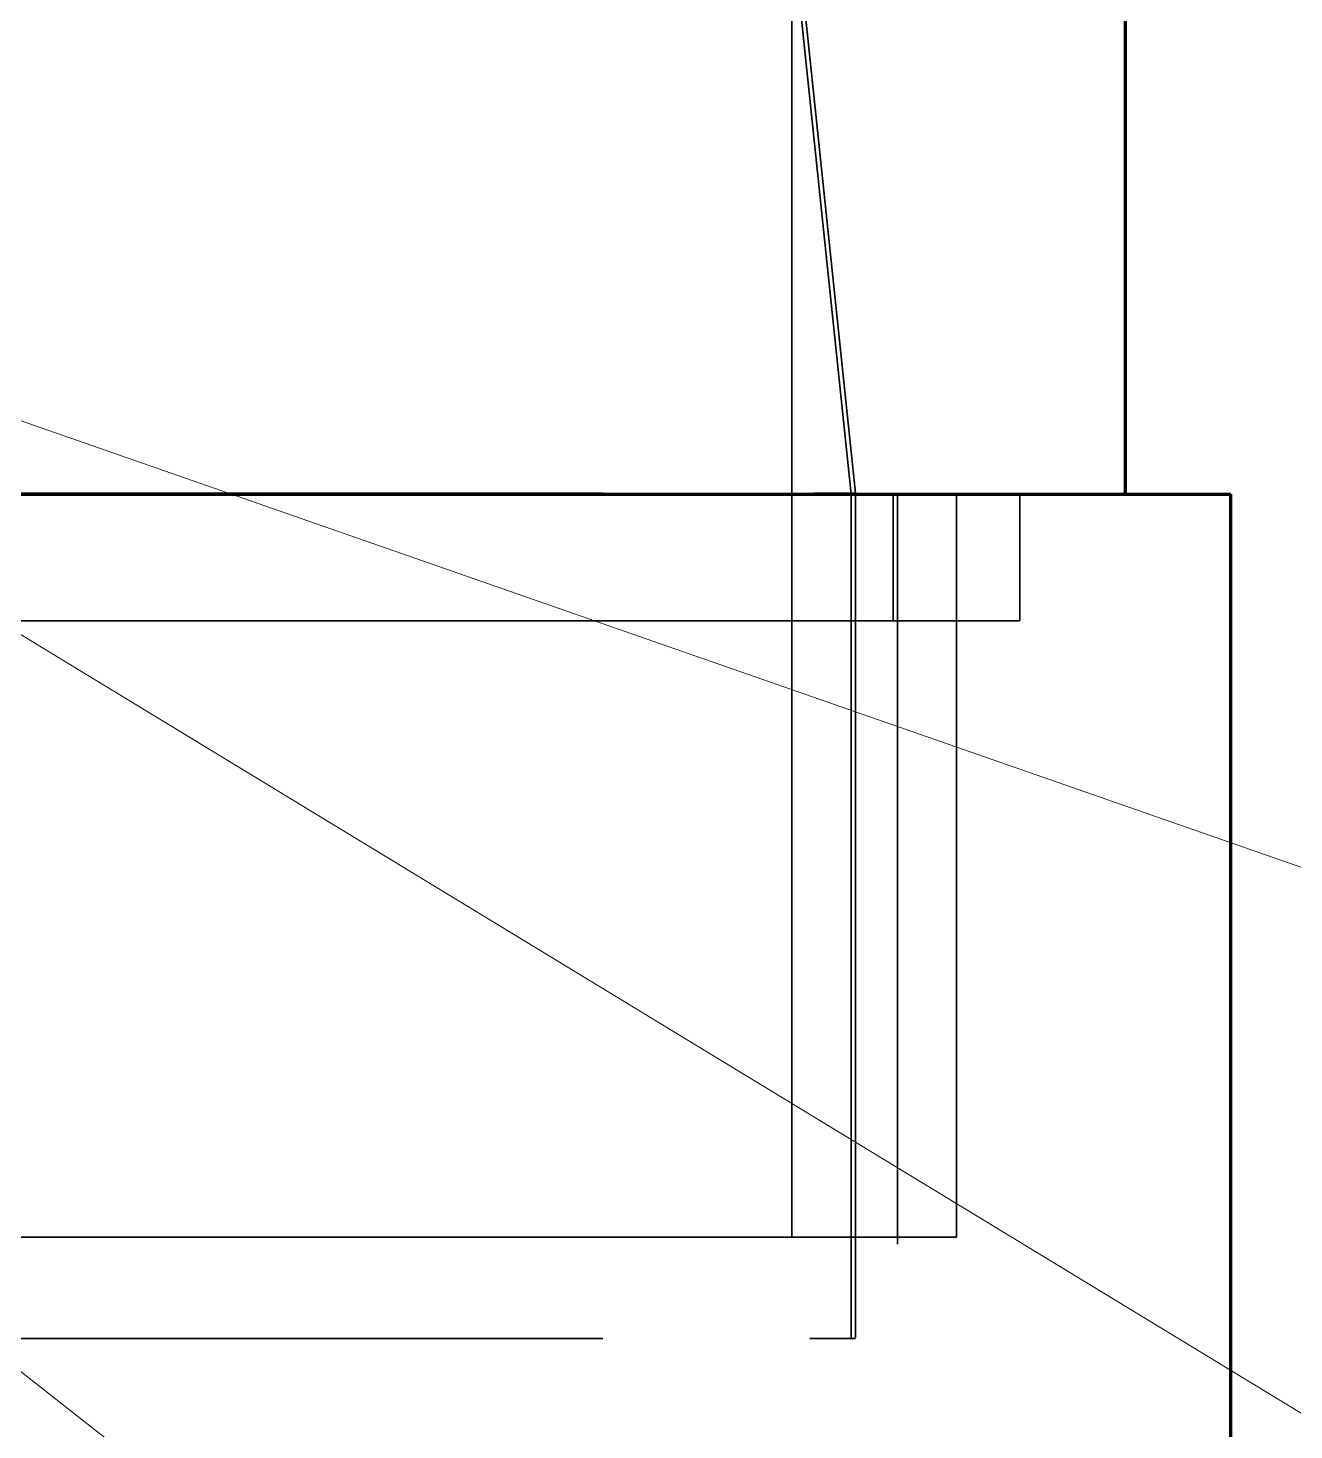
# Model space of a CAD drawing. Header units: millimetres. Extents: x 0 to 2382, y 0 to 420.
# Drawn here: x 1005.69 to 1011.69, y 339.61 to 346.25 of the extents above; entities that cross this region are included whole.
import ezdxf

# ---------------------------------------------------------------- set-up
doc = ezdxf.new("R2010")
doc.units = ezdxf.units.MM
doc.linetypes.add('IRAM-E-TRAZOS', pattern=[5, 4, -1])
for name, color, linetype, lineweight in [('01-VISIBLE', 7, 'CONTINUOUS', 70), ('02-OCULTA', 4, 'IRAM-E-TRAZOS', 35), ('08-FINA', 5, 'CONTINUOUS', 18)]:
    doc.layers.add(name, color=color, linetype=linetype, lineweight=lineweight)

msp = doc.modelspace()

# ---------------------------------------------------------------- linework, layer by layer
at = {"layer": '01-VISIBLE'}
for points in [[(1010.8917, 344.0426), (1010.8917, 346.4426)], [(1005.6365, 344.0426), (1005.7375, 344.0426), (1005.8384, 344.0426), (1005.9394, 344.0426), (1006.0404, 344.0426), (1006.1413, 344.0426), (1006.2423, 344.0426), (1006.3433, 344.0426), (1006.4442, 344.0426), (1006.5452, 344.0426), (1006.6462, 344.0426), (1006.7472, 344.0426), (1006.8481, 344.0426), (1006.9491, 344.0426), (1007.0501, 344.0426), (1007.151, 344.0426), (1007.252, 344.0426), (1007.353, 344.0426), (1007.4539, 344.0426), (1007.5549, 344.0426), (1007.6559, 344.0426), (1007.7568, 344.0426), (1007.8578, 344.0426), (1007.9588, 344.0426), (1008.0597, 344.0426), (1008.1607, 344.0426), (1008.2617, 344.0426), (1008.3626, 344.0426), (1008.4636, 344.0426), (1008.5646, 344.0426), (1008.6655, 344.0426), (1008.7665, 344.0426), (1008.8675, 344.0426), (1008.9684, 344.0426), (1009.0694, 344.0426), (1009.1704, 344.0426), (1009.2713, 344.0426), (1009.3723, 344.0426), (1009.4733, 344.0426), (1009.5742, 344.0426), (1009.6752, 344.0426), (1009.7762, 344.0426), (1009.8772, 344.0426), (1009.9781, 344.0426), (1010.0791, 344.0426), (1010.1801, 344.0426), (1010.281, 344.0426), (1010.382, 344.0426), (1010.483, 344.0426), (1010.5839, 344.0426), (1010.6849, 344.0426), (1010.7859, 344.0426), (1010.8868, 344.0426), (1010.9878, 344.0426), (1011.0888, 344.0426), (1011.1897, 344.0426), (1011.2907, 344.0426), (1011.3917, 344.0426)], [(1011.3917, 336.6426), (1011.3917, 344.0426)]]:
    msp.add_lwpolyline(points, dxfattribs=at)
at = {"layer": '02-OCULTA'}
for points in [[(1009.3117, 344.0426), (1009.3117, 346.4426)], [(1009.5927, 344.0426), (1009.3427, 346.4426)], [(1009.3632, 346.4426), (1009.6127, 344.0467)], [(1009.5927, 344.0426), (1004.3966, 344.0426)], [(1004.4166, 344.0467), (1009.6127, 344.0467)], [(1005.6, 344.0426), (1005.7003, 344.0426), (1005.8006, 344.0426), (1005.9008, 344.0426), (1006.0011, 344.0426), (1006.1014, 344.0426), (1006.2017, 344.0426), (1006.3019, 344.0426), (1006.4022, 344.0426), (1006.5025, 344.0426), (1006.6028, 344.0426), (1006.7031, 344.0426), (1006.8033, 344.0426), (1006.9036, 344.0426), (1007.0039, 344.0426), (1007.1042, 344.0426), (1007.2044, 344.0426), (1007.3047, 344.0426), (1007.405, 344.0426), (1007.5053, 344.0426), (1007.6056, 344.0426), (1007.7058, 344.0426), (1007.8061, 344.0426), (1007.9064, 344.0426), (1008.0067, 344.0426), (1008.1069, 344.0426), (1008.2072, 344.0426), (1008.3075, 344.0426), (1008.4078, 344.0426), (1008.5081, 344.0426), (1008.6083, 344.0426), (1008.7086, 344.0426), (1008.8089, 344.0426), (1008.9092, 344.0426), (1009.0094, 344.0426), (1009.1097, 344.0426), (1009.21, 344.0426), (1009.3103, 344.0426), (1009.4106, 344.0426), (1009.5108, 344.0426), (1009.6111, 344.0426), (1009.7114, 344.0426), (1009.8117, 344.0426)], [(1009.8117, 344.0426), (1009.7114, 344.0426), (1009.6111, 344.0426), (1009.5108, 344.0426), (1009.4106, 344.0426), (1009.3103, 344.0426), (1009.21, 344.0426), (1009.1097, 344.0426), (1009.0094, 344.0426), (1008.9092, 344.0426), (1008.8089, 344.0426), (1008.7086, 344.0426), (1008.6083, 344.0426), (1008.5081, 344.0426), (1008.4078, 344.0426), (1008.3075, 344.0426), (1008.2072, 344.0426), (1008.1069, 344.0426), (1008.0067, 344.0426), (1007.9064, 344.0426), (1007.8061, 344.0426), (1007.7058, 344.0426), (1007.6056, 344.0426), (1007.5053, 344.0426), (1007.405, 344.0426), (1007.3047, 344.0426), (1007.2044, 344.0426), (1007.1042, 344.0426), (1007.0039, 344.0426), (1006.9036, 344.0426), (1006.8033, 344.0426), (1006.7031, 344.0426), (1006.6028, 344.0426), (1006.5025, 344.0426), (1006.4022, 344.0426), (1006.3019, 344.0426), (1006.2017, 344.0426), (1006.1014, 344.0426), (1006.0011, 344.0426), (1005.9008, 344.0426), (1005.8006, 344.0426), (1005.7003, 344.0426), (1005.6, 344.0426)], [(1005.6006, 344.0426), (1005.7009, 344.0426), (1005.8012, 344.0426), (1005.9015, 344.0426), (1006.0018, 344.0426), (1006.1021, 344.0426), (1006.2024, 344.0426), (1006.3027, 344.0426), (1006.403, 344.0426), (1006.5033, 344.0426), (1006.6036, 344.0426), (1006.7039, 344.0426), (1006.8042, 344.0426), (1006.9045, 344.0426), (1007.0048, 344.0426), (1007.1051, 344.0426), (1007.2054, 344.0426), (1007.3057, 344.0426), (1007.406, 344.0426), (1007.5063, 344.0426), (1007.6066, 344.0426), (1007.7069, 344.0426), (1007.8072, 344.0426), (1007.9075, 344.0426), (1008.0078, 344.0426), (1008.1081, 344.0426), (1008.2084, 344.0426), (1008.3087, 344.0426), (1008.409, 344.0426), (1008.5093, 344.0426), (1008.6096, 344.0426), (1008.7099, 344.0426), (1008.8102, 344.0426), (1008.9105, 344.0426), (1009.0108, 344.0426), (1009.1111, 344.0426), (1009.2114, 344.0426), (1009.3117, 344.0426)], [(1009.3117, 344.0426), (1009.2114, 344.0426), (1009.1111, 344.0426), (1009.0108, 344.0426), (1008.9105, 344.0426), (1008.8102, 344.0426), (1008.7099, 344.0426), (1008.6096, 344.0426), (1008.5093, 344.0426), (1008.409, 344.0426), (1008.3087, 344.0426), (1008.2084, 344.0426), (1008.1081, 344.0426), (1008.0078, 344.0426), (1007.9075, 344.0426), (1007.8072, 344.0426), (1007.7069, 344.0426), (1007.6066, 344.0426), (1007.5063, 344.0426), (1007.406, 344.0426), (1007.3057, 344.0426), (1007.2054, 344.0426), (1007.1051, 344.0426), (1007.0048, 344.0426), (1006.9045, 344.0426), (1006.8042, 344.0426), (1006.7039, 344.0426), (1006.6036, 344.0426), (1006.5033, 344.0426), (1006.403, 344.0426), (1006.3027, 344.0426), (1006.2024, 344.0426), (1006.1021, 344.0426), (1006.0018, 344.0426), (1005.9015, 344.0426), (1005.8012, 344.0426), (1005.7009, 344.0426), (1005.6006, 344.0426)], [(1005.6006, 344.0426), (1005.7009, 344.0426), (1005.8012, 344.0426), (1005.9015, 344.0426), (1006.0018, 344.0426), (1006.1021, 344.0426), (1006.2024, 344.0426), (1006.3027, 344.0426), (1006.403, 344.0426), (1006.5033, 344.0426), (1006.6036, 344.0426), (1006.7039, 344.0426), (1006.8042, 344.0426), (1006.9045, 344.0426), (1007.0048, 344.0426), (1007.1051, 344.0426), (1007.2054, 344.0426), (1007.3057, 344.0426), (1007.406, 344.0426), (1007.5063, 344.0426), (1007.6066, 344.0426), (1007.7069, 344.0426), (1007.8072, 344.0426), (1007.9075, 344.0426), (1008.0078, 344.0426), (1008.1081, 344.0426), (1008.2084, 344.0426), (1008.3087, 344.0426), (1008.409, 344.0426), (1008.5093, 344.0426), (1008.6096, 344.0426), (1008.7099, 344.0426), (1008.8102, 344.0426), (1008.9105, 344.0426), (1009.0108, 344.0426), (1009.1111, 344.0426), (1009.2114, 344.0426), (1009.3117, 344.0426)], [(1009.3117, 344.0426), (1009.2114, 344.0426), (1009.1111, 344.0426), (1009.0108, 344.0426), (1008.9105, 344.0426), (1008.8102, 344.0426), (1008.7099, 344.0426), (1008.6096, 344.0426), (1008.5093, 344.0426), (1008.409, 344.0426), (1008.3087, 344.0426), (1008.2084, 344.0426), (1008.1081, 344.0426), (1008.0078, 344.0426), (1007.9075, 344.0426), (1007.8072, 344.0426), (1007.7069, 344.0426), (1007.6066, 344.0426), (1007.5063, 344.0426), (1007.406, 344.0426), (1007.3057, 344.0426), (1007.2054, 344.0426), (1007.1051, 344.0426), (1007.0048, 344.0426), (1006.9045, 344.0426), (1006.8042, 344.0426), (1006.7039, 344.0426), (1006.6036, 344.0426), (1006.5033, 344.0426), (1006.403, 344.0426), (1006.3027, 344.0426), (1006.2024, 344.0426), (1006.1021, 344.0426), (1006.0018, 344.0426), (1005.9015, 344.0426), (1005.8012, 344.0426), (1005.7009, 344.0426), (1005.6006, 344.0426)], [(1011.3917, 344.0426), (1011.2905, 344.0426), (1011.1894, 344.0426), (1011.0882, 344.0426), (1010.9871, 344.0426), (1010.8859, 344.0426), (1010.7848, 344.0426), (1010.6836, 344.0426), (1010.5825, 344.0426), (1010.4813, 344.0426), (1010.3802, 344.0426), (1010.279, 344.0426), (1010.1779, 344.0426), (1010.0767, 344.0426), (1009.9756, 344.0426), (1009.8744, 344.0426), (1009.7733, 344.0426), (1009.6721, 344.0426), (1009.571, 344.0426), (1009.4698, 344.0426), (1009.3687, 344.0426), (1009.2675, 344.0426), (1009.1664, 344.0426), (1009.0652, 344.0426), (1008.9641, 344.0426), (1008.8629, 344.0426), (1008.7618, 344.0426), (1008.6606, 344.0426), (1008.5595, 344.0426), (1008.4583, 344.0426), (1008.3572, 344.0426), (1008.256, 344.0426), (1008.1549, 344.0426), (1008.0537, 344.0426), (1007.9526, 344.0426), (1007.8514, 344.0426), (1007.7503, 344.0426), (1007.6491, 344.0426), (1007.548, 344.0426), (1007.4468, 344.0426), (1007.3457, 344.0426), (1007.2445, 344.0426), (1007.1434, 344.0426), (1007.0422, 344.0426), (1006.9411, 344.0426), (1006.8399, 344.0426), (1006.7388, 344.0426), (1006.6376, 344.0426), (1006.5365, 344.0426), (1006.4353, 344.0426), (1006.3342, 344.0426), (1006.233, 344.0426), (1006.1319, 344.0426), (1006.0307, 344.0426), (1005.9296, 344.0426), (1005.8284, 344.0426), (1005.7273, 344.0426), (1005.6261, 344.0426)], [(1010.8917, 344.0426), (1010.7904, 344.0426), (1010.6892, 344.0426), (1010.588, 344.0426), (1010.4868, 344.0426), (1010.3856, 344.0426), (1010.2843, 344.0426), (1010.1831, 344.0426), (1010.0819, 344.0426), (1009.9807, 344.0426), (1009.8795, 344.0426), (1009.7783, 344.0426), (1009.677, 344.0426), (1009.5758, 344.0426), (1009.4746, 344.0426), (1009.3734, 344.0426), (1009.2722, 344.0426), (1009.1709, 344.0426), (1009.0697, 344.0426), (1008.9685, 344.0426), (1008.8673, 344.0426), (1008.7661, 344.0426), (1008.6648, 344.0426), (1008.5636, 344.0426), (1008.4624, 344.0426), (1008.3612, 344.0426), (1008.26, 344.0426), (1008.1587, 344.0426), (1008.0575, 344.0426), (1007.9563, 344.0426), (1007.8551, 344.0426), (1007.7539, 344.0426), (1007.6526, 344.0426), (1007.5514, 344.0426), (1007.4502, 344.0426), (1007.349, 344.0426), (1007.2478, 344.0426), (1007.1465, 344.0426), (1007.0453, 344.0426), (1006.9441, 344.0426), (1006.8429, 344.0426), (1006.7417, 344.0426), (1006.6404, 344.0426), (1006.5392, 344.0426), (1006.438, 344.0426), (1006.3368, 344.0426), (1006.2356, 344.0426), (1006.1343, 344.0426), (1006.0331, 344.0426), (1005.9319, 344.0426), (1005.8307, 344.0426), (1005.7295, 344.0426), (1005.6283, 344.0426)], [(1010.3917, 344.0426), (1010.2904, 344.0426), (1010.1891, 344.0426), (1010.0878, 344.0426), (1009.9865, 344.0426), (1009.8852, 344.0426), (1009.7839, 344.0426), (1009.6826, 344.0426), (1009.5813, 344.0426), (1009.48, 344.0426), (1009.3787, 344.0426), (1009.2774, 344.0426), (1009.1761, 344.0426), (1009.0748, 344.0426), (1008.9735, 344.0426), (1008.8722, 344.0426), (1008.7709, 344.0426), (1008.6696, 344.0426), (1008.5683, 344.0426), (1008.467, 344.0426), (1008.3657, 344.0426), (1008.2644, 344.0426), (1008.1631, 344.0426), (1008.0618, 344.0426), (1007.9605, 344.0426), (1007.8592, 344.0426), (1007.7579, 344.0426), (1007.6566, 344.0426), (1007.5553, 344.0426), (1007.454, 344.0426), (1007.3527, 344.0426), (1007.2514, 344.0426), (1007.1501, 344.0426), (1007.0488, 344.0426), (1006.9475, 344.0426), (1006.8462, 344.0426), (1006.7449, 344.0426), (1006.6436, 344.0426), (1006.5423, 344.0426), (1006.441, 344.0426), (1006.3397, 344.0426), (1006.2384, 344.0426), (1006.1371, 344.0426), (1006.0358, 344.0426), (1005.9345, 344.0426), (1005.8332, 344.0426), (1005.7319, 344.0426), (1005.6306, 344.0426)], [(1010.0917, 344.0426), (1009.9903, 344.0426), (1009.889, 344.0426), (1009.7876, 344.0426), (1009.6863, 344.0426), (1009.5849, 344.0426), (1009.4836, 344.0426), (1009.3822, 344.0426), (1009.2809, 344.0426), (1009.1795, 344.0426), (1009.0782, 344.0426), (1008.9768, 344.0426), (1008.8755, 344.0426), (1008.7741, 344.0426), (1008.6727, 344.0426), (1008.5714, 344.0426), (1008.47, 344.0426), (1008.3687, 344.0426), (1008.2673, 344.0426), (1008.166, 344.0426), (1008.0646, 344.0426), (1007.9633, 344.0426), (1007.8619, 344.0426), (1007.7606, 344.0426), (1007.6592, 344.0426), (1007.5579, 344.0426), (1007.4565, 344.0426), (1007.3552, 344.0426), (1007.2538, 344.0426), (1007.1525, 344.0426), (1007.0511, 344.0426), (1006.9498, 344.0426), (1006.8484, 344.0426), (1006.7471, 344.0426), (1006.6457, 344.0426), (1006.5444, 344.0426), (1006.443, 344.0426), (1006.3417, 344.0426), (1006.2403, 344.0426), (1006.139, 344.0426), (1006.0376, 344.0426), (1005.9363, 344.0426), (1005.8349, 344.0426), (1005.7336, 344.0426), (1005.6322, 344.0426)], [(1009.7917, 344.0426), (1009.6903, 344.0426), (1009.5888, 344.0426), (1009.4874, 344.0426), (1009.386, 344.0426), (1009.2846, 344.0426), (1009.1832, 344.0426), (1009.0818, 344.0426), (1008.9804, 344.0426), (1008.879, 344.0426), (1008.7776, 344.0426), (1008.6762, 344.0426), (1008.5748, 344.0426), (1008.4734, 344.0426), (1008.3719, 344.0426), (1008.2705, 344.0426), (1008.1691, 344.0426), (1008.0677, 344.0426), (1007.9663, 344.0426), (1007.8649, 344.0426), (1007.7635, 344.0426), (1007.6621, 344.0426), (1007.5607, 344.0426), (1007.4593, 344.0426), (1007.3579, 344.0426), (1007.2565, 344.0426), (1007.155, 344.0426), (1007.0536, 344.0426), (1006.9522, 344.0426), (1006.8508, 344.0426), (1006.7494, 344.0426), (1006.648, 344.0426), (1006.5466, 344.0426), (1006.4452, 344.0426), (1006.3438, 344.0426), (1006.2424, 344.0426), (1006.141, 344.0426), (1006.0396, 344.0426), (1005.9381, 344.0426), (1005.8367, 344.0426), (1005.7353, 344.0426), (1005.6339, 344.0426)], [(1005.6917, 344.0426), (1005.7917, 344.0426), (1005.8917, 344.0426), (1005.9917, 344.0426), (1006.0917, 344.0426), (1006.1917, 344.0426), (1006.2917, 344.0426), (1006.3917, 344.0426), (1006.4917, 344.0426), (1006.5917, 344.0426), (1006.6917, 344.0426), (1006.7917, 344.0426), (1006.8917, 344.0426), (1006.9917, 344.0426), (1007.0917, 344.0426), (1007.1917, 344.0426), (1007.2917, 344.0426), (1007.3917, 344.0426), (1007.4917, 344.0426), (1007.5917, 344.0426), (1007.6917, 344.0426), (1007.7917, 344.0426), (1007.8917, 344.0426), (1007.9917, 344.0426), (1008.0917, 344.0426), (1008.1917, 344.0426), (1008.2917, 344.0426), (1008.3917, 344.0426), (1008.4917, 344.0426), (1008.5917, 344.0426), (1008.6917, 344.0426), (1008.7917, 344.0426), (1008.8917, 344.0426), (1008.9917, 344.0426), (1009.0917, 344.0426), (1009.1917, 344.0426), (1009.2917, 344.0426), (1009.3917, 344.0426), (1009.4917, 344.0426), (1009.5917, 344.0426), (1009.6917, 344.0426), (1009.7917, 344.0426), (1009.8917, 344.0426), (1009.9917, 344.0426), (1010.0917, 344.0426)], [(1005.6917, 344.0426), (1005.7917, 344.0426), (1005.8917, 344.0426), (1005.9917, 344.0426), (1006.0917, 344.0426), (1006.1917, 344.0426), (1006.2917, 344.0426), (1006.3917, 344.0426), (1006.4917, 344.0426), (1006.5917, 344.0426), (1006.6917, 344.0426), (1006.7917, 344.0426), (1006.8917, 344.0426), (1006.9917, 344.0426), (1007.0917, 344.0426), (1007.1917, 344.0426), (1007.2917, 344.0426), (1007.3917, 344.0426), (1007.4917, 344.0426), (1007.5917, 344.0426), (1007.6917, 344.0426), (1007.7917, 344.0426), (1007.8917, 344.0426), (1007.9917, 344.0426), (1008.0917, 344.0426), (1008.1917, 344.0426), (1008.2917, 344.0426), (1008.3917, 344.0426), (1008.4917, 344.0426), (1008.5917, 344.0426), (1008.6917, 344.0426), (1008.7917, 344.0426), (1008.8917, 344.0426), (1008.9917, 344.0426), (1009.0917, 344.0426), (1009.1917, 344.0426), (1009.2917, 344.0426), (1009.3917, 344.0426), (1009.4917, 344.0426), (1009.5917, 344.0426), (1009.6917, 344.0426), (1009.7917, 344.0426), (1009.8917, 344.0426), (1009.9917, 344.0426), (1010.0917, 344.0426), (1010.1917, 344.0426), (1010.2917, 344.0426), (1010.3917, 344.0426), (1010.4917, 344.0426), (1010.5917, 344.0426), (1010.6917, 344.0426), (1010.7917, 344.0426), (1010.8917, 344.0426)], [(1005.6917, 344.0426), (1005.7917, 344.0426), (1005.8917, 344.0426), (1005.9917, 344.0426), (1006.0917, 344.0426), (1006.1917, 344.0426), (1006.2917, 344.0426), (1006.3917, 344.0426), (1006.4917, 344.0426), (1006.5917, 344.0426), (1006.6917, 344.0426), (1006.7917, 344.0426), (1006.8917, 344.0426), (1006.9917, 344.0426), (1007.0917, 344.0426), (1007.1917, 344.0426), (1007.2917, 344.0426), (1007.3917, 344.0426), (1007.4917, 344.0426), (1007.5917, 344.0426), (1007.6917, 344.0426), (1007.7917, 344.0426), (1007.8917, 344.0426), (1007.9917, 344.0426), (1008.0917, 344.0426), (1008.1917, 344.0426), (1008.2917, 344.0426), (1008.3917, 344.0426), (1008.4917, 344.0426), (1008.5917, 344.0426), (1008.6917, 344.0426), (1008.7917, 344.0426), (1008.8917, 344.0426), (1008.9917, 344.0426), (1009.0917, 344.0426), (1009.1917, 344.0426), (1009.2917, 344.0426), (1009.3917, 344.0426), (1009.4917, 344.0426), (1009.5917, 344.0426), (1009.6917, 344.0426), (1009.7917, 344.0426), (1009.8917, 344.0426), (1009.9917, 344.0426), (1010.0917, 344.0426), (1010.1917, 344.0426), (1010.2917, 344.0426), (1010.3917, 344.0426)], [(1005.6917, 344.0426), (1005.7917, 344.0426), (1005.8917, 344.0426), (1005.9917, 344.0426), (1006.0917, 344.0426), (1006.1917, 344.0426), (1006.2917, 344.0426), (1006.3917, 344.0426), (1006.4917, 344.0426), (1006.5917, 344.0426), (1006.6917, 344.0426), (1006.7917, 344.0426), (1006.8917, 344.0426), (1006.9917, 344.0426), (1007.0917, 344.0426), (1007.1917, 344.0426), (1007.2917, 344.0426), (1007.3917, 344.0426), (1007.4917, 344.0426), (1007.5917, 344.0426), (1007.6917, 344.0426), (1007.7917, 344.0426), (1007.8917, 344.0426), (1007.9917, 344.0426), (1008.0917, 344.0426), (1008.1917, 344.0426), (1008.2917, 344.0426), (1008.3917, 344.0426), (1008.4917, 344.0426), (1008.5917, 344.0426), (1008.6917, 344.0426), (1008.7917, 344.0426), (1008.8917, 344.0426), (1008.9917, 344.0426), (1009.0917, 344.0426), (1009.1917, 344.0426), (1009.2917, 344.0426), (1009.3917, 344.0426), (1009.4917, 344.0426), (1009.5917, 344.0426), (1009.6917, 344.0426), (1009.7917, 344.0426)], [(1009.3117, 340.5226), (1009.3117, 344.0426)], [(1009.5927, 340.0426), (1009.5927, 344.0426)], [(1009.6127, 344.0467), (1009.6127, 340.0426)], [(1009.7917, 343.4426), (1009.7917, 344.0426)], [(1009.8117, 335.4881), (1009.8117, 344.0426)], [(1010.0917, 340.5226), (1010.0917, 344.0426)], [(1010.3917, 343.4426), (1010.3917, 344.0426)], [(1010.3917, 343.4426), (1010.2904, 343.4426), (1010.1891, 343.4426), (1010.0878, 343.4426), (1009.9865, 343.4426), (1009.8852, 343.4426), (1009.7839, 343.4426), (1009.6826, 343.4426), (1009.5813, 343.4426), (1009.48, 343.4426), (1009.3787, 343.4426), (1009.2774, 343.4426), (1009.1761, 343.4426), (1009.0748, 343.4426), (1008.9735, 343.4426), (1008.8722, 343.4426), (1008.7709, 343.4426), (1008.6696, 343.4426), (1008.5683, 343.4426), (1008.467, 343.4426), (1008.3657, 343.4426), (1008.2644, 343.4426), (1008.1631, 343.4426), (1008.0618, 343.4426), (1007.9605, 343.4426), (1007.8592, 343.4426), (1007.7579, 343.4426), (1007.6566, 343.4426), (1007.5553, 343.4426), (1007.454, 343.4426), (1007.3527, 343.4426), (1007.2514, 343.4426), (1007.1501, 343.4426), (1007.0488, 343.4426), (1006.9475, 343.4426), (1006.8462, 343.4426), (1006.7449, 343.4426), (1006.6436, 343.4426), (1006.5423, 343.4426), (1006.441, 343.4426), (1006.3397, 343.4426), (1006.2384, 343.4426), (1006.1371, 343.4426), (1006.0358, 343.4426), (1005.9345, 343.4426), (1005.8332, 343.4426), (1005.7319, 343.4426), (1005.6306, 343.4426)], [(1009.7917, 343.4426), (1009.6903, 343.4426), (1009.5888, 343.4426), (1009.4874, 343.4426), (1009.386, 343.4426), (1009.2846, 343.4426), (1009.1832, 343.4426), (1009.0818, 343.4426), (1008.9804, 343.4426), (1008.879, 343.4426), (1008.7776, 343.4426), (1008.6762, 343.4426), (1008.5748, 343.4426), (1008.4734, 343.4426), (1008.3719, 343.4426), (1008.2705, 343.4426), (1008.1691, 343.4426), (1008.0677, 343.4426), (1007.9663, 343.4426), (1007.8649, 343.4426), (1007.7635, 343.4426), (1007.6621, 343.4426), (1007.5607, 343.4426), (1007.4593, 343.4426), (1007.3579, 343.4426), (1007.2565, 343.4426), (1007.155, 343.4426), (1007.0536, 343.4426), (1006.9522, 343.4426), (1006.8508, 343.4426), (1006.7494, 343.4426), (1006.648, 343.4426), (1006.5466, 343.4426), (1006.4452, 343.4426), (1006.3438, 343.4426), (1006.2424, 343.4426), (1006.141, 343.4426), (1006.0396, 343.4426), (1005.9381, 343.4426), (1005.8367, 343.4426), (1005.7353, 343.4426), (1005.6339, 343.4426)], [(1005.6917, 343.4426), (1005.7917, 343.4426), (1005.8917, 343.4426), (1005.9917, 343.4426), (1006.0917, 343.4426), (1006.1917, 343.4426), (1006.2917, 343.4426), (1006.3917, 343.4426), (1006.4917, 343.4426), (1006.5917, 343.4426), (1006.6917, 343.4426), (1006.7917, 343.4426), (1006.8917, 343.4426), (1006.9917, 343.4426), (1007.0917, 343.4426), (1007.1917, 343.4426), (1007.2917, 343.4426), (1007.3917, 343.4426), (1007.4917, 343.4426), (1007.5917, 343.4426), (1007.6917, 343.4426), (1007.7917, 343.4426), (1007.8917, 343.4426), (1007.9917, 343.4426), (1008.0917, 343.4426), (1008.1917, 343.4426), (1008.2917, 343.4426), (1008.3917, 343.4426), (1008.4917, 343.4426), (1008.5917, 343.4426), (1008.6917, 343.4426), (1008.7917, 343.4426), (1008.8917, 343.4426), (1008.9917, 343.4426), (1009.0917, 343.4426), (1009.1917, 343.4426), (1009.2917, 343.4426), (1009.3917, 343.4426), (1009.4917, 343.4426), (1009.5917, 343.4426), (1009.6917, 343.4426), (1009.7917, 343.4426), (1009.8917, 343.4426), (1009.9917, 343.4426), (1010.0917, 343.4426), (1010.1917, 343.4426), (1010.2917, 343.4426), (1010.3917, 343.4426)], [(1005.6917, 343.4426), (1005.7917, 343.4426), (1005.8917, 343.4426), (1005.9917, 343.4426), (1006.0917, 343.4426), (1006.1917, 343.4426), (1006.2917, 343.4426), (1006.3917, 343.4426), (1006.4917, 343.4426), (1006.5917, 343.4426), (1006.6917, 343.4426), (1006.7917, 343.4426), (1006.8917, 343.4426), (1006.9917, 343.4426), (1007.0917, 343.4426), (1007.1917, 343.4426), (1007.2917, 343.4426), (1007.3917, 343.4426), (1007.4917, 343.4426), (1007.5917, 343.4426), (1007.6917, 343.4426), (1007.7917, 343.4426), (1007.8917, 343.4426), (1007.9917, 343.4426), (1008.0917, 343.4426), (1008.1917, 343.4426), (1008.2917, 343.4426), (1008.3917, 343.4426), (1008.4917, 343.4426), (1008.5917, 343.4426), (1008.6917, 343.4426), (1008.7917, 343.4426), (1008.8917, 343.4426), (1008.9917, 343.4426), (1009.0917, 343.4426), (1009.1917, 343.4426), (1009.2917, 343.4426), (1009.3917, 343.4426), (1009.4917, 343.4426), (1009.5917, 343.4426), (1009.6917, 343.4426), (1009.7917, 343.4426)], [(1005.6006, 340.5226), (1005.7009, 340.5226), (1005.8012, 340.5226), (1005.9015, 340.5226), (1006.0018, 340.5226), (1006.1021, 340.5226), (1006.2024, 340.5226), (1006.3027, 340.5226), (1006.403, 340.5226), (1006.5033, 340.5226), (1006.6036, 340.5226), (1006.7039, 340.5226), (1006.8042, 340.5226), (1006.9045, 340.5226), (1007.0048, 340.5226), (1007.1051, 340.5226), (1007.2054, 340.5226), (1007.3057, 340.5226), (1007.406, 340.5226), (1007.5063, 340.5226), (1007.6066, 340.5226), (1007.7069, 340.5226), (1007.8072, 340.5226), (1007.9075, 340.5226), (1008.0078, 340.5226), (1008.1081, 340.5226), (1008.2084, 340.5226), (1008.3087, 340.5226), (1008.409, 340.5226), (1008.5093, 340.5226), (1008.6096, 340.5226), (1008.7099, 340.5226), (1008.8102, 340.5226), (1008.9105, 340.5226), (1009.0108, 340.5226), (1009.1111, 340.5226), (1009.2114, 340.5226), (1009.3117, 340.5226)], [(1009.3117, 340.5226), (1009.2114, 340.5226), (1009.1111, 340.5226), (1009.0108, 340.5226), (1008.9105, 340.5226), (1008.8102, 340.5226), (1008.7099, 340.5226), (1008.6096, 340.5226), (1008.5093, 340.5226), (1008.409, 340.5226), (1008.3087, 340.5226), (1008.2084, 340.5226), (1008.1081, 340.5226), (1008.0078, 340.5226), (1007.9075, 340.5226), (1007.8072, 340.5226), (1007.7069, 340.5226), (1007.6066, 340.5226), (1007.5063, 340.5226), (1007.406, 340.5226), (1007.3057, 340.5226), (1007.2054, 340.5226), (1007.1051, 340.5226), (1007.0048, 340.5226), (1006.9045, 340.5226), (1006.8042, 340.5226), (1006.7039, 340.5226), (1006.6036, 340.5226), (1006.5033, 340.5226), (1006.403, 340.5226), (1006.3027, 340.5226), (1006.2024, 340.5226), (1006.1021, 340.5226), (1006.0018, 340.5226), (1005.9015, 340.5226), (1005.8012, 340.5226), (1005.7009, 340.5226), (1005.6006, 340.5226)], [(1010.0917, 340.5226), (1009.9903, 340.5226), (1009.889, 340.5226), (1009.7876, 340.5226), (1009.6863, 340.5226), (1009.5849, 340.5226), (1009.4836, 340.5226), (1009.3822, 340.5226), (1009.2809, 340.5226), (1009.1795, 340.5226), (1009.0782, 340.5226), (1008.9768, 340.5226), (1008.8755, 340.5226), (1008.7741, 340.5226), (1008.6727, 340.5226), (1008.5714, 340.5226), (1008.47, 340.5226), (1008.3687, 340.5226), (1008.2673, 340.5226), (1008.166, 340.5226), (1008.0646, 340.5226), (1007.9633, 340.5226), (1007.8619, 340.5226), (1007.7606, 340.5226), (1007.6592, 340.5226), (1007.5579, 340.5226), (1007.4565, 340.5226), (1007.3552, 340.5226), (1007.2538, 340.5226), (1007.1525, 340.5226), (1007.0511, 340.5226), (1006.9498, 340.5226), (1006.8484, 340.5226), (1006.7471, 340.5226), (1006.6457, 340.5226), (1006.5444, 340.5226), (1006.443, 340.5226), (1006.3417, 340.5226), (1006.2403, 340.5226), (1006.139, 340.5226), (1006.0376, 340.5226), (1005.9363, 340.5226), (1005.8349, 340.5226), (1005.7336, 340.5226), (1005.6322, 340.5226)], [(1005.6917, 340.5226), (1005.7917, 340.5226), (1005.8917, 340.5226), (1005.9917, 340.5226), (1006.0917, 340.5226), (1006.1917, 340.5226), (1006.2917, 340.5226), (1006.3917, 340.5226), (1006.4917, 340.5226), (1006.5917, 340.5226), (1006.6917, 340.5226), (1006.7917, 340.5226), (1006.8917, 340.5226), (1006.9917, 340.5226), (1007.0917, 340.5226), (1007.1917, 340.5226), (1007.2917, 340.5226), (1007.3917, 340.5226), (1007.4917, 340.5226), (1007.5917, 340.5226), (1007.6917, 340.5226), (1007.7917, 340.5226), (1007.8917, 340.5226), (1007.9917, 340.5226), (1008.0917, 340.5226), (1008.1917, 340.5226), (1008.2917, 340.5226), (1008.3917, 340.5226), (1008.4917, 340.5226), (1008.5917, 340.5226), (1008.6917, 340.5226), (1008.7917, 340.5226), (1008.8917, 340.5226), (1008.9917, 340.5226), (1009.0917, 340.5226), (1009.1917, 340.5226), (1009.2917, 340.5226), (1009.3917, 340.5226), (1009.4917, 340.5226), (1009.5917, 340.5226), (1009.6917, 340.5226), (1009.7917, 340.5226), (1009.8917, 340.5226), (1009.9917, 340.5226), (1010.0917, 340.5226)], [(1004.3966, 340.0426), (1009.5927, 340.0426)], [(1004.4166, 340.0426), (1009.6127, 340.0426)], [(1009.6127, 340.0426), (1009.5927, 340.0426)]]:
    msp.add_lwpolyline(points, dxfattribs=at)
at = {"layer": '08-FINA'}
for p, q in [((1030.723, 335.6504), (1002.5917, 345.4599)), ((1031.0826, 327.9121), (1002.5917, 345.2426)), ((1031.3489, 319.7972), (1002.5917, 342.2826))]:
    msp.add_line(p, q, dxfattribs=at)
msp.add_circle((990.6667, 354.1667), 36.8333, dxfattribs=at)

doc.saveas('drawing.dxf')
